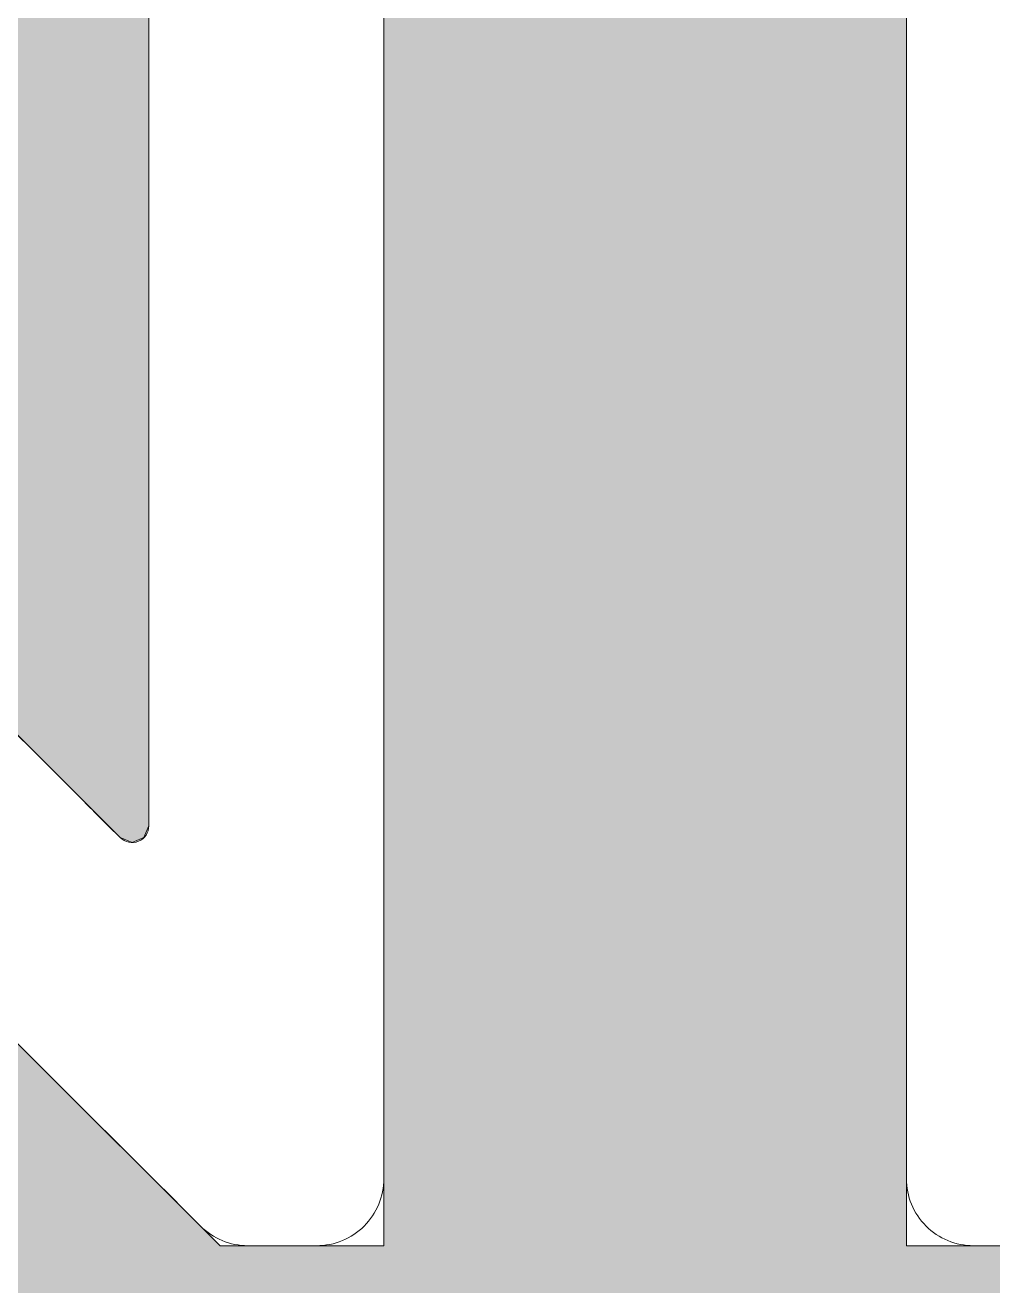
# Paper-space layout '1' of a CAD drawing. Header units: millimetres. Extents: x 1 to 31501, y 3 to 22278.
# Drawn here: x 16158.9 to 16250.4, y 2015.2 to 2134.5 of the extents above; entities that cross this region are included whole.
import ezdxf

# ---------------------------------------------------------------- set-up
doc = ezdxf.new("R2010")
doc.units = ezdxf.units.MM
doc.header["$MEASUREMENT"] = 0
doc.layers.add('NKB-LOGO', color=1, linetype='Continuous', lineweight=13)
doc.layers.add('NKB-SIGN', color=1, linetype='Continuous', lineweight=18)

# ---------------------------------------------------------------- blocks, each defined once
blk = doc.blocks.new('*U5')
at = {"layer": 'NKB-LOGO', "color": 1, "linetype": 'Continuous'}
for p, q in [((105.01, 158.111), (105.01, 155.636)), ((112.01, 158.111), (112.01, 155.636)), ((127.58, 158.111), (127.58, 155.636)), ((105.01, 155.636), (105.01, 155.344)), ((112.01, 155.636), (112.01, 155.344)), ((127.58, 155.636), (127.58, 155.344)), ((105.01, 155.344), (105.01, 155.326)), ((105.01, 155.326), (105.01, 153.161)), ((112.01, 155.344), (112.01, 155.326)), ((112.01, 155.326), (112.01, 153.161)), ((127.58, 155.344), (127.58, 155.326)), ((127.58, 155.326), (127.58, 153.161)), ((105.01, 153.161), (105.01, 152.136)), ((112.01, 153.161), (112.01, 152.136)), ((127.58, 153.161), (127.58, 152.136)), ((105.01, 152.136), (105.01, 150.424)), ((112.01, 152.136), (112.01, 150.424)), ((127.58, 152.136), (127.58, 150.424)), ((105.01, 150.424), (105.01, 148.054)), ((112.01, 150.424), (112.01, 148.054)), ((127.58, 150.424), (127.58, 148.054)), ((105.01, 148.054), (105.01, 142.457)), ((112.01, 148.054), (112.01, 142.457)), ((127.58, 148.054), (127.58, 142.457)), ((105.01, 142.457), (105.01, 139.859)), ((112.01, 142.457), (112.01, 139.859)), ((127.58, 142.457), (127.58, 139.859)), ((96.84, 139.859), (102.931, 133.779)), ((105.01, 139.859), (105.01, 133.779)), ((112.01, 139.859), (112.01, 133.779)), ((127.58, 139.859), (127.58, 133.779)), ((102.931, 133.779), (103.285, 133.426)), ((105.01, 133.779), (105.01, 133.426)), ((112.01, 133.779), (112.01, 133.426)), ((127.58, 133.779), (127.58, 133.426)), ((103.285, 133.426), (103.288, 133.423)), ((103.288, 133.423), (103.432, 133.279)), ((105.01, 133.426), (105.01, 133.423)), ((105.01, 133.423), (105.01, 133.279)), ((112.01, 133.426), (112.01, 133.423)), ((112.01, 133.423), (112.01, 133.279)), ((127.58, 133.426), (127.58, 133.423)), ((127.58, 133.423), (127.58, 133.279)), ((103.432, 133.279), (103.802, 132.91)), ((105.01, 133.279), (105.01, 132.91)), ((112.01, 133.279), (112.01, 132.91)), ((127.58, 133.279), (127.58, 132.91)), ((103.802, 132.91), (104.156, 132.557)), ((105.01, 132.91), (104.863, 132.557)), ((112.01, 132.91), (112.01, 132.557)), ((127.58, 132.91), (127.58, 132.557)), ((104.156, 132.557), (104.156, 132.556)), ((104.51, 132.41), (104.156, 132.556)), ((104.862, 132.556), (104.51, 132.41)), ((104.863, 132.557), (104.862, 132.556)), ((112.01, 132.557), (112.01, 132.556)), ((112.01, 132.556), (112.01, 132.41)), ((112.01, 132.41), (112.01, 131.612)), ((127.58, 132.557), (127.58, 132.556)), ((127.58, 132.556), (127.58, 132.41)), ((127.58, 132.41), (127.58, 131.612)), ((112.01, 131.612), (112.01, 129.399)), ((127.58, 131.612), (127.58, 129.399)), ((112.01, 129.399), (112.01, 129.107)), ((127.58, 129.399), (127.58, 129.107)), ((112.01, 129.107), (112.01, 129.106)), ((112.01, 129.106), (112.01, 128.401)), ((127.58, 129.107), (127.58, 129.106)), ((127.58, 129.106), (127.58, 128.401)), ((112.01, 128.401), (112.01, 128.398)), ((112.01, 128.398), (112.01, 127.782)), ((127.58, 128.401), (127.58, 128.398)), ((127.58, 128.398), (127.58, 127.782)), ((112.01, 127.782), (112.01, 127.694)), ((112.01, 127.694), (112.01, 127.69)), ((112.01, 127.69), (112.01, 127.399)), ((127.58, 127.782), (127.58, 127.694)), ((127.58, 127.694), (127.58, 127.69)), ((127.58, 127.69), (127.58, 127.399)), ((112.01, 127.399), (112.01, 127.399)), ((112.01, 127.399), (112.01, 127.399)), ((112.01, 127.399), (112.01, 126.611)), ((127.58, 127.399), (127.58, 127.399)), ((127.58, 127.399), (127.58, 127.399)), ((127.58, 127.399), (127.58, 126.611)), ((100.911, 126.611), (102.362, 125.163)), ((112.01, 126.611), (112.01, 125.163)), ((127.58, 126.611), (127.58, 125.163)), ((102.362, 125.163), (103.295, 124.232)), ((112.01, 125.163), (112.01, 124.232)), ((127.58, 125.163), (127.58, 124.232)), ((103.295, 124.232), (105.046, 122.484)), ((112.01, 124.232), (112.01, 122.484)), ((127.58, 124.232), (127.58, 122.484)), ((105.046, 122.484), (105.84, 121.692)), ((112.01, 122.484), (112.01, 121.692)), ((127.58, 122.484), (127.58, 121.692)), ((105.84, 121.692), (105.873, 121.659)), ((112.01, 121.692), (112.01, 121.659)), ((127.58, 121.692), (127.58, 121.659)), ((105.873, 121.659), (106.104, 121.428)), ((106.104, 121.428), (106.344, 121.19)), ((112.01, 121.659), (112.01, 121.428)), ((112.01, 121.428), (112.01, 121.19)), ((127.58, 121.659), (127.58, 121.428)), ((127.58, 121.428), (127.58, 121.19)), ((106.344, 121.19), (106.88, 120.654)), ((112.01, 121.19), (112.01, 120.654)), ((127.58, 121.19), (127.58, 120.654)), ((106.88, 120.654), (107.135, 120.399)), ((112.01, 120.654), (112.01, 120.399)), ((127.58, 120.654), (127.58, 120.399)), ((107.135, 120.399), (107.135, 120.399)), ((107.135, 120.399), (107.135, 120.399)), ((107.135, 120.399), (112.01, 120.399)), ((112.01, 120.399), (112.01, 120.399)), ((112.01, 120.399), (112.01, 120.399)), ((127.58, 120.399), (127.58, 120.399)), ((127.58, 120.399), (127.58, 120.399)), ((127.58, 120.399), (127.58, 120.399)), ((129.124, 120.399), (127.58, 120.399)), ((130.667, 120.399), (129.124, 120.399))]:
    blk.add_line(p, q, dxfattribs=at)
for points in [[(78.554, 158.111), (81.033, 155.636), (105.01, 155.636)], [(112.01, 158.111), (112.01, 155.636), (127.58, 155.636)], [(81.033, 155.636), (81.325, 155.344), (105.01, 155.344)], [(112.01, 155.636), (112.01, 155.344), (127.58, 155.344)], [(81.325, 155.344), (81.344, 155.326), (105.01, 155.326)], [(81.344, 155.326), (83.513, 153.161), (105.01, 153.161)], [(112.01, 155.344), (112.01, 155.326), (127.58, 155.326)], [(112.01, 155.326), (112.01, 153.161), (127.58, 153.161)], [(83.513, 153.161), (84.54, 152.136), (105.01, 152.136)], [(112.01, 153.161), (112.01, 152.136), (127.58, 152.136)], [(84.54, 152.136), (86.255, 150.424), (105.01, 150.424)], [(112.01, 152.136), (112.01, 150.424), (127.58, 150.424)], [(86.255, 150.424), (88.629, 148.054), (105.01, 148.054)], [(112.01, 150.424), (112.01, 148.054), (127.58, 148.054)], [(88.629, 148.054), (94.237, 142.457), (105.01, 142.457)], [(112.01, 148.054), (112.01, 142.457), (127.58, 142.457)], [(94.237, 142.457), (96.84, 139.859), (105.01, 139.859)], [(112.01, 142.457), (112.01, 139.859), (127.58, 139.859)], [(96.84, 139.859), (102.931, 133.779), (105.01, 133.779)], [(112.01, 139.859), (112.01, 133.779), (127.58, 133.779)], [(102.931, 133.779), (103.285, 133.426), (105.01, 133.426)], [(112.01, 133.779), (112.01, 133.426), (127.58, 133.426)], [(103.285, 133.426), (103.288, 133.423), (105.01, 133.423)], [(103.288, 133.423), (103.432, 133.279), (105.01, 133.279)], [(112.01, 133.426), (112.01, 133.423), (127.58, 133.423)], [(112.01, 133.423), (112.01, 133.279), (127.58, 133.279)], [(103.432, 133.279), (103.802, 132.91), (105.01, 132.91)], [(112.01, 133.279), (112.01, 132.91), (127.58, 132.91)], [(103.802, 132.91), (104.156, 132.557), (104.863, 132.557)], [(112.01, 132.91), (112.01, 132.557), (127.58, 132.557)], [(104.156, 132.557), (104.156, 132.556), (104.862, 132.556)], [(112.01, 132.557), (112.01, 132.556), (127.58, 132.556)], [(112.01, 132.556), (112.01, 132.41), (127.58, 132.41)], [(112.01, 132.41), (112.01, 131.612), (127.58, 131.612)], [(112.01, 131.612), (112.01, 129.399), (127.58, 129.399)], [(112.01, 129.399), (112.01, 129.107), (127.58, 129.107)], [(112.01, 129.107), (112.01, 129.106), (127.58, 129.106)], [(112.01, 129.106), (112.01, 128.401), (127.58, 128.401)], [(112.01, 128.401), (112.01, 128.398), (127.58, 128.398)], [(112.01, 128.398), (112.01, 127.782), (127.58, 127.782)], [(112.01, 127.782), (112.01, 127.694), (127.58, 127.694)], [(112.01, 127.694), (112.01, 127.69), (127.58, 127.69)], [(112.01, 127.69), (112.01, 127.399), (127.58, 127.399)], [(112.01, 127.399), (112.01, 127.399), (127.58, 127.399)], [(112.01, 127.399), (112.01, 127.399), (127.58, 127.399)], [(112.01, 127.399), (127.58, 127.399), (127.58, 127.399)], [(112.01, 127.399), (112.01, 126.611), (127.58, 126.611)], [(48.484, 126.611), (48.484, 125.163), (102.362, 125.163)], [(112.01, 126.611), (112.01, 125.163), (127.58, 125.163)], [(48.484, 125.163), (48.417, 124.232), (103.295, 124.232)], [(112.01, 125.163), (112.01, 124.232), (127.58, 124.232)], [(48.417, 124.232), (48.292, 122.484), (105.046, 122.484)], [(112.01, 124.232), (112.01, 122.484), (127.58, 122.484)], [(48.292, 122.484), (47.442, 121.692), (105.84, 121.692)], [(112.01, 122.484), (112.01, 121.692), (127.58, 121.692)], [(47.442, 121.692), (47.406, 121.659), (105.873, 121.659)], [(112.01, 121.692), (112.01, 121.659), (127.58, 121.659)], [(47.158, 121.428), (46.902, 121.19), (106.344, 121.19)], [(47.406, 121.659), (47.158, 121.428), (106.104, 121.428)], [(112.01, 121.659), (112.01, 121.428), (127.58, 121.428)], [(112.01, 121.428), (112.01, 121.19), (127.58, 121.19)], [(46.902, 121.19), (46.327, 120.654), (106.88, 120.654)], [(112.01, 121.19), (112.01, 120.654), (127.58, 120.654)], [(0, 120.654), (0, 120.399), (107.135, 120.399)], [(112.01, 120.654), (112.01, 120.399), (127.58, 120.399)], [(0, 120.399), (0, 120.399), (107.135, 120.399)], [(0, 120.399), (107.135, 120.399), (107.135, 120.399)], [(0, 120.399), (0, 120.399), (107.135, 120.399)], [(0, 120.399), (107.135, 120.399), (107.135, 120.399)], [(0, 120.399), (0, 120.399), (127.58, 120.399)], [(0, 120.399), (127.58, 120.399), (127.58, 120.399)], [(0, 120.399), (0, 120.399), (194.053, 120.399)], [(0, 120.399), (0, 76.628), (327.945, 76.628)], [(107.135, 120.399), (107.135, 120.399), (112.01, 120.399)], [(112.01, 120.399), (112.01, 120.399), (127.58, 120.399)], [(112.01, 120.399), (127.58, 120.399), (127.58, 120.399)], [(112.01, 120.399), (112.01, 120.399), (127.58, 120.399)], [(112.01, 120.399), (127.58, 120.399), (127.58, 120.399)], [(129.124, 120.399), (127.58, 120.399), (194.051, 120.399)], [(130.667, 120.399), (129.124, 120.399), (194.051, 120.399)], [(129.124, 120.399), (194.051, 120.399), (194.051, 120.399)]]:
    blk.add_solid(points, dxfattribs=at)
at = {"layer": 'NKB-LOGO', "color": 1, "linetype": 'Continuous', "extrusion": (0, 0, -1)}
for points in [[(-78.554, 158.111), (-105.01, 158.111), (-105.01, 155.636)], [(-112.01, 158.111), (-127.58, 158.111), (-127.58, 155.636)], [(-81.033, 155.636), (-105.01, 155.636), (-105.01, 155.344)], [(-112.01, 155.636), (-127.58, 155.636), (-127.58, 155.344)], [(-81.325, 155.344), (-105.01, 155.344), (-105.01, 155.326)], [(-81.344, 155.326), (-105.01, 155.326), (-105.01, 153.161)], [(-112.01, 155.344), (-127.58, 155.344), (-127.58, 155.326)], [(-112.01, 155.326), (-127.58, 155.326), (-127.58, 153.161)], [(-83.513, 153.161), (-105.01, 153.161), (-105.01, 152.136)], [(-112.01, 153.161), (-127.58, 153.161), (-127.58, 152.136)], [(-84.54, 152.136), (-105.01, 152.136), (-105.01, 150.424)], [(-112.01, 152.136), (-127.58, 152.136), (-127.58, 150.424)], [(-86.255, 150.424), (-105.01, 150.424), (-105.01, 148.054)], [(-112.01, 150.424), (-127.58, 150.424), (-127.58, 148.054)], [(-88.629, 148.054), (-105.01, 148.054), (-105.01, 142.457)], [(-112.01, 148.054), (-127.58, 148.054), (-127.58, 142.457)], [(-94.237, 142.457), (-105.01, 142.457), (-105.01, 139.859)], [(-112.01, 142.457), (-127.58, 142.457), (-127.58, 139.859)], [(-96.84, 139.859), (-105.01, 139.859), (-105.01, 133.779)], [(-112.01, 139.859), (-127.58, 139.859), (-127.58, 133.779)], [(-102.931, 133.779), (-105.01, 133.779), (-105.01, 133.426)], [(-112.01, 133.779), (-127.58, 133.779), (-127.58, 133.426)], [(-103.285, 133.426), (-105.01, 133.426), (-105.01, 133.423)], [(-103.288, 133.423), (-105.01, 133.423), (-105.01, 133.279)], [(-112.01, 133.426), (-127.58, 133.426), (-127.58, 133.423)], [(-112.01, 133.423), (-127.58, 133.423), (-127.58, 133.279)], [(-103.432, 133.279), (-105.01, 133.279), (-105.01, 132.91)], [(-112.01, 133.279), (-127.58, 133.279), (-127.58, 132.91)], [(-103.802, 132.91), (-105.01, 132.91), (-104.863, 132.557)], [(-112.01, 132.91), (-127.58, 132.91), (-127.58, 132.557)], [(-104.156, 132.557), (-104.863, 132.557), (-104.862, 132.556)], [(-104.156, 132.556), (-104.862, 132.556), (-104.51, 132.41)], [(-112.01, 132.557), (-127.58, 132.557), (-127.58, 132.556)], [(-112.01, 132.556), (-127.58, 132.556), (-127.58, 132.41)], [(-112.01, 132.41), (-127.58, 132.41), (-127.58, 131.612)], [(-112.01, 131.612), (-127.58, 131.612), (-127.58, 129.399)], [(-112.01, 129.399), (-127.58, 129.399), (-127.58, 129.107)], [(-112.01, 129.107), (-127.58, 129.107), (-127.58, 129.106)], [(-112.01, 129.106), (-127.58, 129.106), (-127.58, 128.401)], [(-112.01, 128.401), (-127.58, 128.401), (-127.58, 128.398)], [(-112.01, 128.398), (-127.58, 128.398), (-127.58, 127.782)], [(-112.01, 127.782), (-127.58, 127.782), (-127.58, 127.694)], [(-112.01, 127.694), (-127.58, 127.694), (-127.58, 127.69)], [(-112.01, 127.69), (-127.58, 127.69), (-127.58, 127.399)], [(-112.01, 127.399), (-127.58, 127.399), (-127.58, 127.399)], [(-112.01, 127.399), (-127.58, 127.399), (-127.58, 126.611)], [(-48.484, 126.611), (-100.911, 126.611), (-102.362, 125.163)], [(-112.01, 126.611), (-127.58, 126.611), (-127.58, 125.163)], [(-48.484, 125.163), (-102.362, 125.163), (-103.295, 124.232)], [(-112.01, 125.163), (-127.58, 125.163), (-127.58, 124.232)], [(-48.417, 124.232), (-103.295, 124.232), (-105.046, 122.484)], [(-112.01, 124.232), (-127.58, 124.232), (-127.58, 122.484)], [(-48.292, 122.484), (-105.046, 122.484), (-105.84, 121.692)], [(-112.01, 122.484), (-127.58, 122.484), (-127.58, 121.692)], [(-47.442, 121.692), (-105.84, 121.692), (-105.873, 121.659)], [(-112.01, 121.692), (-127.58, 121.692), (-127.58, 121.659)], [(-47.158, 121.428), (-106.104, 121.428), (-106.344, 121.19)], [(-47.406, 121.659), (-105.873, 121.659), (-106.104, 121.428)], [(-112.01, 121.659), (-127.58, 121.659), (-127.58, 121.428)], [(-112.01, 121.428), (-127.58, 121.428), (-127.58, 121.19)], [(-46.902, 121.19), (-106.344, 121.19), (-106.88, 120.654)], [(-112.01, 121.19), (-127.58, 121.19), (-127.58, 120.654)], [(0, 120.654), (-106.88, 120.654), (-107.135, 120.399)], [(-112.01, 120.654), (-127.58, 120.654), (-127.58, 120.399)], [(0, 120.399), (-194.051, 120.399), (-194.053, 120.399)], [(0, 120.399), (-327.945, 120.399), (-327.945, 76.628)]]:
    blk.add_solid(points, dxfattribs=at)
blk = doc.blocks.new('22222')
at = {"layer": 'NKB-LOGO', "color": 1}
blk.add_lwpolyline([(112.01, 188.124, 0.650107), (105.01, 188.124), (105.01, 132.91, -0.667838), (104.156, 132.556), (46.79, 189.815, 0.198668), (45.377, 190.399), (43.484, 190.399, 0.414214), (41.484, 188.399), (41.484, 122.971, 0.734688), (48.484, 122.971), (48.484, 177.735, -0.667838), (49.337, 178.089), (106.55, 120.984, 0.198668), (107.962, 120.399), (110.01, 120.399, 0.414214), (112.01, 122.399)], format="xyb", close=True, dxfattribs=at)
blk.add_lwpolyline([(196.458, 126.11, -0.904336), (191.479, 121.19), (162.597, 150.424), (132.794, 120.977, -0.197357), (131.389, 120.399), (129.58, 120.399, -0.414214), (127.58, 122.399), (127.58, 188.124, -0.650107), (134.58, 188.124), (134.58, 133.779, 0.666016), (135.432, 133.423), (191.633, 188.956, -1), (196.553, 183.976), (167.576, 155.344), (196.458, 126.11)], format="xyb", dxfattribs=at)
at = {"layer": 'NKB-LOGO', "color": 1, "linetype": 'Continuous'}
blk.add_blockref('*U5', (0, 0), dxfattribs=at)

psp = doc.layouts.new('1')

# ---------------------------------------------------------------- block references
at = {"layer": 'NKB-SIGN', "xscale": 3.176814373185165, "yscale": 3.176814373185165, "zscale": 3.176814373185165}
psp.add_blockref('22222', (15836.96, 1636.55), dxfattribs=at)

doc.saveas('drawing.dxf')
